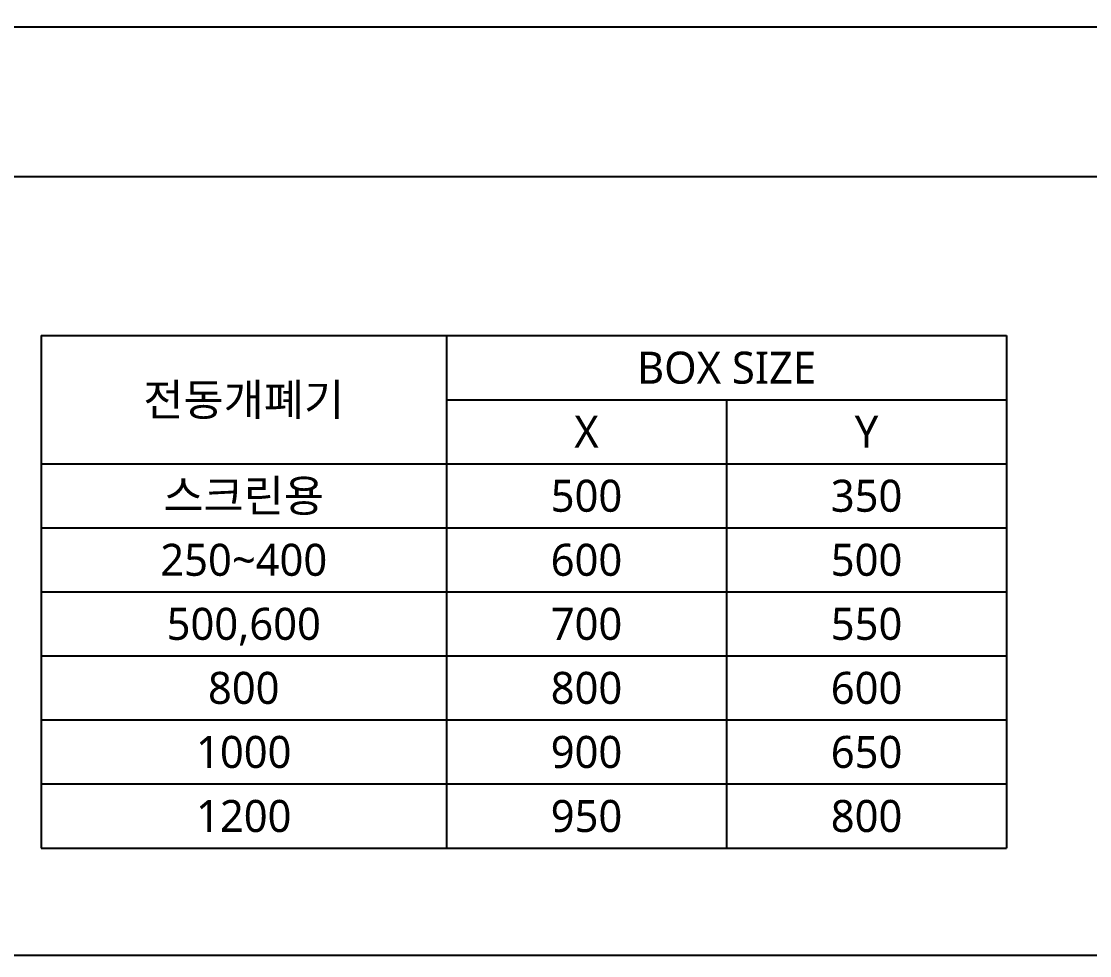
# Model space of a CAD drawing. Extents: x 4650 to 80882, y 2100 to 57300.
# Drawn here: x 13095 to 23108, y 2100 to 10852 of the extents above; entities that cross this region are included whole.
import ezdxf
from ezdxf.enums import TextEntityAlignment as Align

# ---------------------------------------------------------------- set-up
doc = ezdxf.new("R2010")
doc.units = 0
doc.header["$LTSCALE"] = 200
doc.header["$MEASUREMENT"] = 0
doc.layers.get('0').update_dxf_attribs({"linetype": 'CONTINUOUS'})
for name, color, linetype in [('DIM', 7, 'CONTINUOUS'), ('TEX', 3, 'CONTINUOUS'), ('TEXT', 3, 'CONTINUOUS')]:
    doc.layers.add(name, color=color, linetype=linetype)
doc.styles.add('스타일1', font='malgun.ttf')

msp = doc.modelspace()

# ---------------------------------------------------------------- linework, layer by layer
msp.add_line((4650, 10800), (24550, 10800))
msp.add_lwpolyline([(4650, 9400), (24550, 9400)])
at = {"layer": 'DIM'}
for p, q in [((13280, 7908.2), (13280, 3108.2)), ((13280, 7908.2), (22330, 7908.2)), ((17080, 7908.2), (17080, 3108.2)), ((22330, 7908.2), (22330, 3108.2)), ((17080, 7308.2), (22330, 7308.2)), ((19705, 7308.2), (19705, 3108.2)), ((13280, 6708.2), (22330, 6708.2)), ((13280, 6108.2), (22330, 6108.2)), ((13280, 5508.2), (22330, 5508.2)), ((13280, 4908.2), (22330, 4908.2)), ((13280, 4308.2), (22330, 4308.2)), ((13280, 3708.2), (22330, 3708.2)), ((13280, 3108.2), (22330, 3108.2))]:
    msp.add_line(p, q, dxfattribs=at)
at = {"layer": 'TEX', "color": 6}
msp.add_lwpolyline([(4650, 57300), (73350, 57300), (73350, 2100), (4650, 2100)], close=True, dxfattribs=at)

# ---------------------------------------------------------------- texts
at = {"layer": 'TEXT', "style": '스타일1'}
for s, p in [('BOX SIZE', (19705, 7608.2)), ('전동개폐기', (15180, 7308.2)), ('X', (18392.5, 7008.2)), ('Y', (21017.5, 7008.2)), ('스크린용', (15180, 6408.2)), ('500', (18392.5, 6408.2)), ('350', (21017.5, 6408.2)), ('250~400', (15180, 5808.2)), ('600', (18392.5, 5808.2)), ('500', (21017.5, 5808.2)), ('500,600', (15180, 5208.2)), ('700', (18392.5, 5208.2)), ('550', (21017.5, 5208.2)), ('800', (15180, 4608.2)), ('800', (18392.5, 4608.2)), ('600', (21017.5, 4608.2)), ('1000', (15180, 4008.2)), ('900', (18392.5, 4008.2)), ('650', (21017.5, 4008.2)), ('1200', (15180, 3408.2)), ('950', (18392.5, 3408.2)), ('800', (21017.5, 3408.2))]:
    msp.add_text(s, height=300, dxfattribs=at).set_placement(p, align=Align.MIDDLE_CENTER)

doc.saveas('drawing.dxf')
